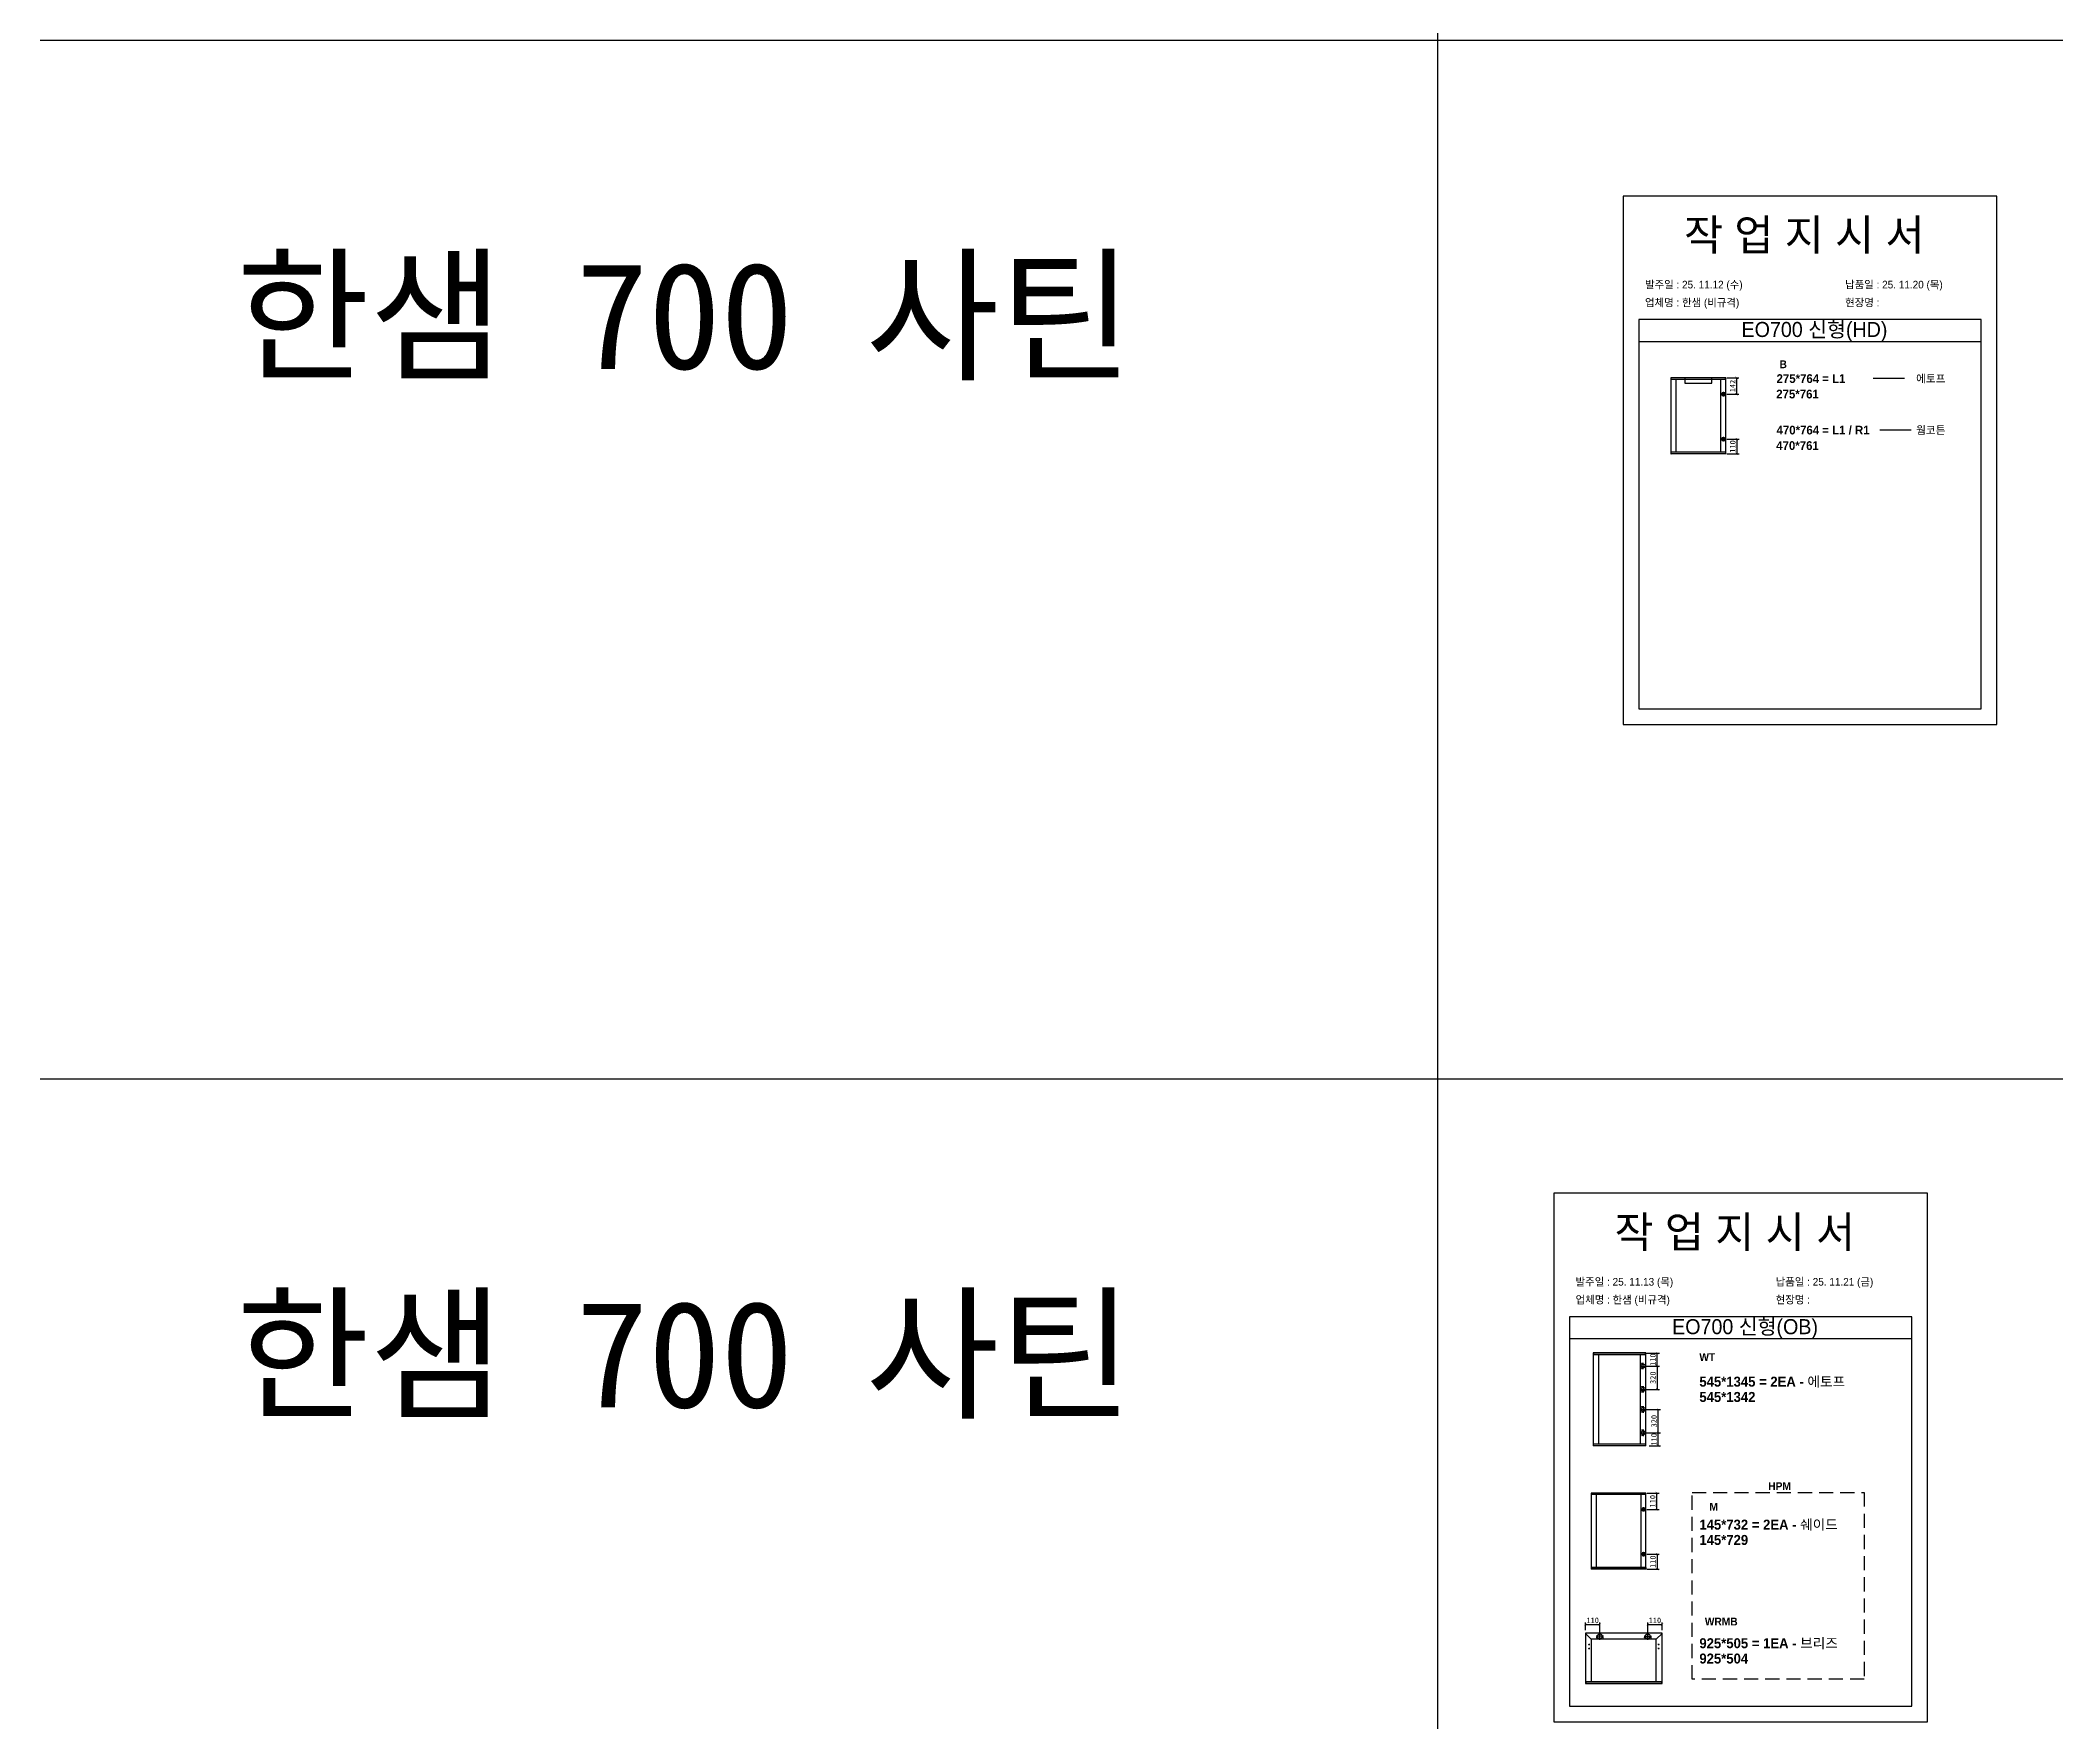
# Model space of a CAD drawing. Header units: millimetres. Extents: x -44117 to 256353, y -2095463 to 65325.
# Drawn here: x 104016 to 113080, y -468051 to -460491 of the extents above; entities that cross this region are included whole.
import ezdxf

# ---------------------------------------------------------------- set-up
doc = ezdxf.new("R2010")
doc.units = ezdxf.units.MM
doc.header["$LTSCALE"] = 10
doc.linetypes.add('HIDDEN', pattern=[9.525, 6.35, -3.175])
doc.layers.add('Layer1', color=7, linetype='Continuous', lineweight=70)
doc.styles.add('MtX_Gulim', font='')
doc.styles.get('MtX_Gulim').set_extended_font_data('Gulim', bold=True)
doc.dimstyles.new('ISO-25', dxfattribs={"dimtxt": 2.5, "dimasz": 2.5, "dimexe": 1, "dimexo": 1, "dimtad": 1, "dimtxsty": 'Standard', "dimblk": 'ARCHTICK', "dimcen": 2.5, "dimadec": 0, "dimazin": 0, "dimtfac": 1, "dimtmove": 0, "dimatfit": 3, "dimfxl": 0, "dimarcsym": 0})

# ---------------------------------------------------------------- blocks, each defined once
blk = doc.blocks.new('_ArchTick')
at = {"color": 0, "linetype": 'ByBlock', "const_width": 0.15}
blk.add_lwpolyline([(-0.5, -0.5), (0.5, 0.5)], dxfattribs=at)
blk = doc.blocks.new('*D3856')
at = {"color": 0, "lineweight": -2}
for p, q in [((111600.7, -462008.2), (111655.3, -462008.2)), ((111645.3, -462081.8), (111645.3, -462008.2)), ((111600.7, -462081.8), (111655.3, -462081.8))]:
    blk.add_line(p, q, dxfattribs=at)
at = {"layer": 'Defpoints', "color": 0}
for p in [(111585.7, -462008.2), (111645.3, -462008.2), (111585.7, -462081.8)]:
    blk.add_point(p, dxfattribs=at)
at = {"color": 0, "lineweight": -2, "xscale": 10, "yscale": 10, "zscale": 10}
for p, rotation in [((111645.3, -462008.2), 90), ((111645.3, -462081.8), 270)]:
    blk.add_blockref('_ArchTick', p, dxfattribs=dict(at, rotation=rotation))
at = {"color": 0, "insert": (111626.6, -462045), "char_height": 25, "attachment_point": 5, "rotation": 90}
blk.add_mtext('142', dxfattribs=at)
blk = doc.blocks.new('*D3857')
at = {"color": 0, "lineweight": -2}
for p, q in [((111600.7, -462283.7), (111656.3, -462283.7)), ((111646.3, -462283.7), (111646.3, -462350.6)), ((111600.7, -462350.6), (111656.3, -462350.6))]:
    blk.add_line(p, q, dxfattribs=at)
at = {"layer": 'Defpoints', "color": 0}
for p in [(111585.7, -462283.7), (111585.7, -462350.6), (111646.3, -462350.6)]:
    blk.add_point(p, dxfattribs=at)
at = {"color": 0, "lineweight": -2, "xscale": 10, "yscale": 10, "zscale": 10}
for p, rotation in [((111646.3, -462283.7), 90), ((111646.3, -462350.6), 270)]:
    blk.add_blockref('_ArchTick', p, dxfattribs=dict(at, rotation=rotation))
at = {"color": 0, "insert": (111627.5, -462317.1), "char_height": 25, "attachment_point": 5, "rotation": 90}
blk.add_mtext('110', dxfattribs=at)
blk = doc.blocks.new('*D3875')
at = {"color": 0, "lineweight": -2}
for p, q in [((111241.7, -467022.9), (111296.3, -467022.9)), ((111286.3, -467096.5), (111286.3, -467022.9)), ((111241.7, -467096.5), (111296.3, -467096.5))]:
    blk.add_line(p, q, dxfattribs=at)
at = {"layer": 'Defpoints', "color": 0}
for p in [(111226.7, -467022.9), (111286.3, -467022.9), (111226.7, -467096.5)]:
    blk.add_point(p, dxfattribs=at)
at = {"color": 0, "lineweight": -2, "xscale": 10, "yscale": 10, "zscale": 10}
for p, rotation in [((111286.3, -467022.9), 90), ((111286.3, -467096.5), 270)]:
    blk.add_blockref('_ArchTick', p, dxfattribs=dict(at, rotation=rotation))
at = {"color": 0, "insert": (111267.5, -467059.7), "char_height": 25, "attachment_point": 5, "rotation": 90}
blk.add_mtext('110', dxfattribs=at)
blk = doc.blocks.new('*D3876')
at = {"color": 0, "lineweight": -2}
for p, q in [((111241.7, -467298.4), (111297.2, -467298.4)), ((111287.2, -467298.4), (111287.2, -467365.3)), ((111241.7, -467365.3), (111297.2, -467365.3))]:
    blk.add_line(p, q, dxfattribs=at)
at = {"layer": 'Defpoints', "color": 0}
for p in [(111226.7, -467298.4), (111226.7, -467365.3), (111287.2, -467365.3)]:
    blk.add_point(p, dxfattribs=at)
at = {"color": 0, "lineweight": -2, "xscale": 10, "yscale": 10, "zscale": 10}
for p, rotation in [((111287.2, -467298.4), 90), ((111287.2, -467365.3), 270)]:
    blk.add_blockref('_ArchTick', p, dxfattribs=dict(at, rotation=rotation))
at = {"color": 0, "insert": (111268.5, -467331.8), "char_height": 25, "attachment_point": 5, "rotation": 90}
blk.add_mtext('110', dxfattribs=at)
blk = doc.blocks.new('*D3877')
at = {"color": 0, "lineweight": -2}
for p, q in [((110965.3, -467639.1), (110965.3, -467604.5)), ((110965.3, -467614.5), (111029.8, -467614.5)), ((111029.8, -467651.9), (111029.8, -467604.5))]:
    blk.add_line(p, q, dxfattribs=at)
at = {"layer": 'Defpoints', "color": 0}
for p in [(111029.8, -467614.5), (110965.3, -467654.1), (111029.8, -467666.9)]:
    blk.add_point(p, dxfattribs=at)
at = {"color": 0, "lineweight": -2, "xscale": 10, "yscale": 10, "zscale": 10, "rotation": 180}
blk.add_blockref('_ArchTick', (110965.3, -467614.5), dxfattribs=at)
at = {"color": 0, "lineweight": -2, "xscale": 10, "yscale": 10, "zscale": 10}
blk.add_blockref('_ArchTick', (111029.8, -467614.5), dxfattribs=at)
at = {"color": 0, "insert": (110997.6, -467595.8), "char_height": 25, "attachment_point": 5}
blk.add_mtext('110', dxfattribs=at)
blk = doc.blocks.new('*D3878')
at = {"color": 0, "lineweight": -2}
for p, q in [((111245.4, -467651.9), (111245.4, -467604.5)), ((111245.4, -467614.5), (111309.9, -467614.5)), ((111309.9, -467639.1), (111309.9, -467604.5))]:
    blk.add_line(p, q, dxfattribs=at)
at = {"layer": 'Defpoints', "color": 0}
for p in [(111309.9, -467614.5), (111245.4, -467666.9), (111309.9, -467654.1)]:
    blk.add_point(p, dxfattribs=at)
at = {"color": 0, "lineweight": -2, "xscale": 10, "yscale": 10, "zscale": 10, "rotation": 180}
blk.add_blockref('_ArchTick', (111245.4, -467614.5), dxfattribs=at)
at = {"color": 0, "lineweight": -2, "xscale": 10, "yscale": 10, "zscale": 10}
blk.add_blockref('_ArchTick', (111309.9, -467614.5), dxfattribs=at)
at = {"color": 0, "insert": (111277.6, -467595.8), "char_height": 25, "attachment_point": 5}
blk.add_mtext('110', dxfattribs=at)
blk = doc.blocks.new('*D3879')
at = {"color": 0, "lineweight": -2}
for p, q in [((111239.7, -466394), (111297.7, -466394)), ((111239.7, -466451.8), (111297.7, -466451.8)), ((111287.7, -466451.8), (111287.7, -466394))]:
    blk.add_line(p, q, dxfattribs=at)
at = {"layer": 'Defpoints', "color": 0}
for p in [(111224.7, -466394), (111224.7, -466451.8), (111287.7, -466394)]:
    blk.add_point(p, dxfattribs=at)
at = {"color": 0, "lineweight": -2, "xscale": 10, "yscale": 10, "zscale": 10}
for p, rotation in [((111287.7, -466394), 90), ((111287.7, -466451.8), 270)]:
    blk.add_blockref('_ArchTick', p, dxfattribs=dict(at, rotation=rotation))
at = {"color": 0, "insert": (111268.9, -466422.9), "char_height": 25, "attachment_point": 5, "rotation": 90}
blk.add_mtext('110', dxfattribs=at)
blk = doc.blocks.new('*D3880')
at = {"color": 0, "lineweight": -2}
for p, q in [((111239.7, -466752.4), (111302.2, -466752.4)), ((111251.4, -466810.9), (111302.2, -466810.9)), ((111292.2, -466810.9), (111292.2, -466752.4))]:
    blk.add_line(p, q, dxfattribs=at)
at = {"layer": 'Defpoints', "color": 0}
for p in [(111224.7, -466752.4), (111236.4, -466810.9), (111292.2, -466752.4)]:
    blk.add_point(p, dxfattribs=at)
at = {"color": 0, "lineweight": -2, "xscale": 10, "yscale": 10, "zscale": 10}
for p, rotation in [((111292.2, -466752.4), 90), ((111292.2, -466810.9), 270)]:
    blk.add_blockref('_ArchTick', p, dxfattribs=dict(at, rotation=rotation))
at = {"color": 0, "insert": (111273.5, -466781.7), "char_height": 25, "attachment_point": 5, "rotation": 90}
blk.add_mtext('110', dxfattribs=at)
blk = doc.blocks.new('*D3881')
at = {"color": 0, "lineweight": -2}
for p, q in [((111239.7, -466647.2), (111302.2, -466647.2)), ((111292.2, -466752.4), (111292.2, -466647.2)), ((111239.7, -466752.4), (111302.2, -466752.4))]:
    blk.add_line(p, q, dxfattribs=at)
at = {"layer": 'Defpoints', "color": 0}
for p in [(111224.7, -466647.2), (111292.2, -466647.2), (111224.7, -466752.4)]:
    blk.add_point(p, dxfattribs=at)
at = {"color": 0, "lineweight": -2, "xscale": 10, "yscale": 10, "zscale": 10}
for p, rotation in [((111292.2, -466647.2), 90), ((111292.2, -466752.4), 270)]:
    blk.add_blockref('_ArchTick', p, dxfattribs=dict(at, rotation=rotation))
at = {"color": 0, "insert": (111273.5, -466699.8), "char_height": 25, "attachment_point": 5, "rotation": 90}
blk.add_mtext('320', dxfattribs=at)
blk = doc.blocks.new('*D3882')
at = {"color": 0, "lineweight": -2}
for p, q in [((111239.7, -466451.8), (111297.7, -466451.8)), ((111287.7, -466451.8), (111287.7, -466557)), ((111239.7, -466557), (111297.7, -466557))]:
    blk.add_line(p, q, dxfattribs=at)
at = {"layer": 'Defpoints', "color": 0}
for p in [(111224.7, -466451.8), (111224.7, -466557), (111287.7, -466557)]:
    blk.add_point(p, dxfattribs=at)
at = {"color": 0, "lineweight": -2, "xscale": 10, "yscale": 10, "zscale": 10}
for p, rotation in [((111287.7, -466451.8), 90), ((111287.7, -466557), 270)]:
    blk.add_blockref('_ArchTick', p, dxfattribs=dict(at, rotation=rotation))
at = {"color": 0, "insert": (111268.9, -466504.4), "char_height": 25, "attachment_point": 5, "rotation": 90}
blk.add_mtext('320', dxfattribs=at)

msp = doc.modelspace()

# ---------------------------------------------------------------- linework, layer by layer
at = {"color": 1}
for p, q in [((104015.69829, -460490.66193), (196284.84516, -460490.66193)), ((104015.69829, -460490.66193), (196284.84516, -460490.66193)), ((104015.69829, -465160.88785), (196284.84516, -465160.88785)), ((104015.69829, -465160.88785), (196284.84516, -465160.88785))]:
    msp.add_line(p, q, dxfattribs=at)
for p, q in [((112745.43011, -461746.27829), (111205.43011, -461746.27829)), ((112745.43011, -461846.27829), (111205.43011, -461846.27829)), ((111349.8505, -462008.43511), (111349.8505, -462350.322)), ((111596.35114, -462008.87784), (111349.8505, -462008.87784)), ((111596.10518, -462008.18915), (111350.09646, -462008.18915)), ((111595.12133, -462015.56801), (111595.12133, -462008.18915)), ((111596.35114, -462350.322), (111596.35114, -462008.43511)), ((112259.91181, -462010.09748), (112400.73633, -462010.09748)), ((111596.35114, -462015.56801), (111349.8505, -462015.56801)), ((111371.7411, -462015.07608), (111371.7411, -462343.18912)), ((111574.21458, -462343.18912), (111574.21458, -462015.56801)), ((112288.86446, -462241.71869), (112429.68899, -462241.71869)), ((111596.35114, -462343.18912), (111349.8505, -462343.18912)), ((111596.35114, -462349.87928), (111349.8505, -462349.87928)), ((111596.10518, -462350.56797), (111350.09646, -462350.56797)), ((111351.08031, -462350.56797), (111351.08031, -462343.18912)), ((111595.12133, -462343.18912), (111595.12133, -462350.56797)), ((112433.11537, -466230.35531), (110893.11537, -466230.35531)), ((112433.11537, -466330.35531), (110893.11537, -466330.35531)), ((110999.45968, -466393.5201), (110999.45968, -466810.72796)), ((111236.45325, -466393.99941), (110999.45968, -466393.99941)), ((111236.45325, -466401.24236), (110999.45968, -466401.24236)), ((111236.18697, -466393.25382), (110999.72597, -466393.25382)), ((111000.79111, -466393.25382), (111000.79111, -466401.24236)), ((111023.15904, -466400.70979), (111023.15904, -466803.00571)), ((111210.21213, -466451.8365), (111239.26131, -466451.8365)), ((111212.48761, -466803.00571), (111212.48761, -466401.24236)), ((111222.07387, -466439.85367), (111217.81331, -466439.85367)), ((111219.94359, -466437.72339), (111219.94359, -466441.98395)), ((111224.73672, -466466.36109), (111224.73672, -466437.31191)), ((111235.12183, -466401.24236), (111235.12183, -466393.25382)), ((111236.45325, -466810.72796), (111236.45325, -466393.5201)), ((111222.07387, -466463.81932), (111217.81331, -466463.81932)), ((111219.94359, -466461.68904), (111219.94359, -466465.94959)), ((111219.94359, -466542.90593), (111219.94359, -466547.16649)), ((111224.73672, -466542.49445), (111224.73672, -466571.54363)), ((111210.21213, -466557.01904), (111239.26131, -466557.01904)), ((111222.07387, -466545.03621), (111217.81331, -466545.03621)), ((111222.07387, -466569.00185), (111217.81331, -466569.00185)), ((111222.07387, -466635.24621), (111217.81331, -466635.24621)), ((111219.94359, -466566.87157), (111219.94359, -466571.13213)), ((111219.94359, -466633.11593), (111219.94359, -466637.37649)), ((111224.73672, -466632.70445), (111224.73672, -466661.75362)), ((111210.21213, -466647.22904), (111239.26131, -466647.22904)), ((111222.07387, -466659.21185), (111217.81331, -466659.21185)), ((111219.94359, -466657.08157), (111219.94359, -466661.34213)), ((111236.45325, -466803.00571), (110999.45968, -466803.00571)), ((111236.45325, -466810.24866), (110999.45968, -466810.24866)), ((111236.18697, -466810.99426), (110999.72597, -466810.99426)), ((111000.79111, -466810.99426), (111000.79111, -466803.00571)), ((111210.21213, -466752.41157), (111239.26131, -466752.41157)), ((111222.07387, -466740.42873), (111217.81331, -466740.42873)), ((111222.07387, -466764.39438), (111217.81331, -466764.39438)), ((111219.94359, -466738.29845), (111219.94359, -466742.55901)), ((111219.94359, -466762.2641), (111219.94359, -466766.52466)), ((111224.73672, -466737.88698), (111224.73672, -466766.93615)), ((111235.12183, -466803.00571), (111235.12183, -466810.99426)), ((110990.7949, -467023.13071), (110990.7949, -467365.0176)), ((111237.29554, -467023.57344), (110990.7949, -467023.57344)), ((111237.29554, -467030.2636), (110990.7949, -467030.2636)), ((111237.04958, -467022.88475), (110991.04086, -467022.88475)), ((111012.6855, -467029.77168), (111012.6855, -467357.88471)), ((111215.15898, -467357.88471), (111215.15898, -467030.2636)), ((111236.06573, -467030.2636), (111236.06573, -467022.88475)), ((111237.29554, -467365.0176), (111237.29554, -467023.13071)), ((111237.29554, -467357.88471), (110990.7949, -467357.88471)), ((110992.02471, -467365.26357), (110992.02471, -467357.88471)), ((111236.06573, -467357.88471), (111236.06573, -467365.26357)), ((111237.29554, -467364.57487), (110990.7949, -467364.57487)), ((111237.04958, -467365.26357), (110991.04086, -467365.26357)), ((110965.00292, -467654.12868), (110965.00292, -467878.46901)), ((110991.34367, -467680.46944), (110965.08961, -467653.91941)), ((111309.88876, -467653.83272), (110965.29889, -467653.83272)), ((110978.32128, -467703.55459), (110984.24055, -467703.55459)), ((110978.32128, -467722.49625), (110984.24055, -467722.49625)), ((110981.28092, -467700.59495), (110981.28092, -467706.51422)), ((110981.28092, -467719.53662), (110981.28092, -467725.45589)), ((110991.34367, -467680.46944), (110991.34367, -467870.478)), ((111283.84397, -467680.46944), (110991.34367, -467680.46944)), ((111045.96235, -467666.85511), (111013.67552, -467666.85511)), ((111018.86828, -467672.77438), (111014.13287, -467672.77438)), ((111016.50058, -467670.40668), (111016.50058, -467675.14209)), ((111029.81893, -467682.99853), (111029.81893, -467650.7117)), ((111045.505, -467672.77438), (111040.76958, -467672.77438)), ((111043.13729, -467670.40668), (111043.13729, -467675.14209)), ((111229.2253, -467666.85511), (111261.51213, -467666.85511)), ((111234.41807, -467672.77438), (111229.68266, -467672.77438)), ((111232.05037, -467670.40668), (111232.05037, -467675.14209)), ((111245.36872, -467682.99853), (111245.36872, -467650.7117)), ((111261.05479, -467672.77438), (111256.31937, -467672.77438)), ((111258.68708, -467670.40668), (111258.68708, -467675.14209)), ((111283.84397, -467680.46944), (111310.09804, -467653.91941)), ((111283.84397, -467869.88607), (111283.84397, -467680.46944)), ((111296.86637, -467703.55459), (111290.9471, -467703.55459)), ((111296.86637, -467722.49625), (111290.9471, -467722.49625)), ((111293.90673, -467700.59495), (111293.90673, -467706.51422)), ((111293.90673, -467719.53662), (111293.90673, -467725.45589)), ((111310.18472, -467878.46901), (111310.18472, -467654.12868)), ((110965.00292, -467869.88607), (111310.18472, -467869.88607)), ((110965.00292, -467877.93628), (111309.88876, -467877.93628)), ((110965.29889, -467878.76498), (111309.88876, -467878.76498)), ((110966.48274, -467869.88607), (110966.48274, -467878.76498)), ((111308.7049, -467878.76498), (111308.7049, -467869.88607))]:
    msp.add_line(p, q)
for p in [(110300.49669, 21924.9366), (110300.49669, 14161.07811), (110300.49669, 18584.38997), (110300.49669, 10820.53148), (110300.49669, 18627.87121), (110300.49669, 10864.01272), (110300.49669, 15287.32457), (110300.49669, 7523.46608), (110300.49669, 3746.75115), (110300.49669, 21924.9366), (110300.49669, 14161.07811), (110300.49669, 18584.38997), (110300.49669, 10820.53148), (110300.49669, 18627.87121), (110300.49669, 10864.01272), (110300.49669, 15287.32457), (110300.49669, 7523.46608), (110300.49669, 3746.75115), (110300.49669, 21924.9366), (110300.49669, 14161.07811), (110300.49669, 18584.38997), (110300.49669, 10820.53148), (110300.49669, 18627.87121), (110300.49669, 10864.01272), (110300.49669, 15287.32457), (110300.49669, 7523.46608), (110300.49669, 3746.75115), (110300.49669, 21924.9366), (110300.49669, 14161.07811), (110300.49669, 18584.38997), (110300.49669, 10820.53148), (110300.49669, 18627.87121), (110300.49669, 10864.01272), (110300.49669, 15287.32457), (110300.49669, 7523.46608), (110300.49669, 3746.75115), (110300.49669, 21924.9366), (110300.49669, 14161.07811), (110300.49669, 18584.38997), (110300.49669, 10820.53148), (110300.49669, 18627.87121), (110300.49669, 10864.01272), (110300.49669, 15287.32457), (110300.49669, 7523.46608), (110300.49669, 3746.75115), (110300.49669, 21924.9366), (110300.49669, 14161.07811), (110300.49669, 18584.38997), (110300.49669, 10820.53148), (110300.49669, 18627.87121), (110300.49669, 10864.01272), (110300.49669, 15287.32457), (110300.49669, 7523.46608), (110300.49669, 3746.75115), (110300.49669, 21924.9366), (110300.49669, 14161.07811), (110300.49669, 18584.38997), (110300.49669, 10820.53148), (110300.49669, 18627.87121), (110300.49669, 10864.01272), (110300.49669, 15287.32457), (110300.49669, 7523.46608), (110300.49669, 3746.75115), (110300.49669, 21924.9366), (110300.49669, 14161.07811), (110300.49669, 18584.38997), (110300.49669, 10820.53148), (110300.49669, 18627.87121), (110300.49669, 10864.01272), (110300.49669, 15287.32457), (110300.49669, 7523.46608), (110300.49669, 3746.75115), (110300.49669, 21924.9366), (110300.49669, 14161.07811), (110300.49669, 18584.38997), (110300.49669, 10820.53148), (110300.49669, 18627.87121), (110300.49669, 10864.01272), (110300.49669, 15287.32457), (110300.49669, 7523.46608), (110300.49669, 3746.75115), (110300.49669, 21924.9366), (110300.49669, 14161.07811), (110300.49669, 18584.38997), (110300.49669, 10820.53148), (110300.49669, 18627.87121), (110300.49669, 10864.01272), (110300.49669, 15287.32457), (110300.49669, 7523.46608), (110300.49669, 3746.75115), (110300.49669, 12702.87182), (110300.49669, 4939.01333), (110300.49669, 9362.32519), (110300.49669, 1598.4667), (110300.49669, 9405.80642), (110300.49669, 1641.94794), (110300.49669, 6065.25979), (110300.49669, -1698.5987), (110300.49669, -5475.31363), (110300.49669, 12702.87182), (110300.49669, 4939.01333), (110300.49669, 9362.32519), (110300.49669, 1598.4667), (110300.49669, 9405.80642), (110300.49669, 1641.94794), (110300.49669, 6065.25979), (110300.49669, -1698.5987), (110300.49669, -5475.31363), (110300.49669, 12702.87182), (110300.49669, 4939.01333), (110300.49669, 9362.32519), (110300.49669, 1598.4667), (110300.49669, 9405.80642), (110300.49669, 1641.94794), (110300.49669, 6065.25979), (110300.49669, -1698.5987), (110300.49669, -5475.31363), (110300.49669, 12702.87182), (110300.49669, 4939.01333), (110300.49669, 9362.32519), (110300.49669, 1598.4667), (110300.49669, 9405.80642), (110300.49669, 1641.94794), (110300.49669, 6065.25979), (110300.49669, -1698.5987), (110300.49669, -5475.31363), (110300.49669, 12702.87182), (110300.49669, 4939.01333), (110300.49669, 9362.32519), (110300.49669, 1598.4667), (110300.49669, 9405.80642), (110300.49669, 1641.94794), (110300.49669, 6065.25979), (110300.49669, -1698.5987), (110300.49669, -5475.31363)]:
    msp.add_xline(p, (0, 1), dxfattribs=at)
for points in [[(111135.43011, -463567.10857), (112815.43011, -463567.10857), (112815.43011, -461191.10857), (111135.43011, -461191.10857)], [(111411.77359, -462032.26912), (111532.95884, -462032.26912), (111532.95884, -462008.87784), (111411.77359, -462008.87784)], [(110823.11537, -468051.18559), (112503.11537, -468051.18559), (112503.11537, -465675.18559), (110823.11537, -465675.18559)]]:
    msp.add_lwpolyline(points, close=True)
for points in [[(111205.43011, -461746.27829), (111205.43011, -463497.10857), (112745.43011, -463497.10857), (112745.43011, -461746.27829)], [(110893.11537, -466230.35531), (110893.11537, -467981.18559), (112433.11537, -467981.18559), (112433.11537, -466230.35531)]]:
    msp.add_lwpolyline(points)
at = {"color": 1, "linetype": 'HIDDEN'}
msp.add_lwpolyline([(111444.42938, -467020.70172), (112218.54029, -467020.70172), (112218.54029, -467860.182), (111444.42938, -467860.182)], close=True, dxfattribs=at)
for centre, radius in [((111224.73672, -466451.8365), 9.31997), ((111219.94359, -466439.85367), 0.85211), ((111219.94359, -466463.81932), 0.85211), ((111219.94359, -466545.03621), 0.85211), ((111224.73672, -466557.01904), 9.31997), ((111219.94359, -466569.00185), 0.85211), ((111219.94359, -466635.24621), 0.85211), ((111224.73672, -466647.22904), 9.31997), ((111219.94359, -466659.21185), 0.85211), ((111224.73672, -466752.41157), 9.31997), ((111219.94359, -466740.42873), 0.85211), ((111219.94359, -466764.39438), 0.85211), ((110981.28092, -467703.55459), 0.88789), ((110981.28092, -467722.49625), 0.88789), ((111016.50058, -467672.77438), 0.94708), ((111029.81893, -467666.85511), 10.35872), ((111043.13729, -467672.77438), 0.94708), ((111232.05037, -467672.77438), 0.94708), ((111245.36872, -467666.85511), 10.35872), ((111258.68708, -467672.77438), 0.94708), ((111293.90673, -467703.55459), 0.88789), ((111293.90673, -467722.49625), 0.88789)]:
    msp.add_circle(centre, radius)
for centre, radius, start, end in [((111596.10518, -462008.43511), 0.24596, 0, 90), ((111350.09646, -462350.32201), 0.24596, 180, 270), ((111596.10518, -462350.32201), 0.24596, 270, 0), ((110999.72597, -466393.5201), 0.26628, 90, 180), ((111236.18697, -466393.5201), 0.26628, 0, 90), ((110999.72597, -466810.72797), 0.26628, 180, 270), ((111236.18697, -466810.72797), 0.26628, 270, 0), ((111237.04958, -467023.13071), 0.24596, 0, 90), ((110991.04086, -467365.01761), 0.24596, 180, 270), ((111237.04958, -467365.01761), 0.24596, 270, 0), ((110965.29889, -467654.12868), 0.29596, 90, 180), ((111309.88876, -467654.12868), 0.29596, 0, 90), ((110965.29889, -467878.46901), 0.29596, 180, 270), ((111309.88876, -467878.46901), 0.29596, 270, 0)]:
    msp.add_arc(centre, radius, start, end)
at = {"layer": 'Layer1'}
for p, q in [((111585.71316, -462072.74043), (111585.71316, -462090.87083)), ((111585.71316, -462292.74879), (111585.71316, -462274.61839)), ((111226.65755, -467087.43603), (111226.65755, -467105.56643)), ((111226.65755, -467307.44439), (111226.65755, -467289.31399))]:
    msp.add_line(p, q, dxfattribs=at)
for points in [[(111594.77836, -462081.80563), (111576.64796, -462081.80563)], [(111594.77836, -462283.68359), (111576.64796, -462283.68359)], [(111235.72276, -467096.50123), (111217.59235, -467096.50123)], [(111235.72276, -467298.37919), (111217.59235, -467298.37919)]]:
    msp.add_lwpolyline(points, close=True, dxfattribs=at)
for centre in [(111585.71316, -462081.80563), (111585.71316, -462283.68359), (111226.65755, -467096.50123), (111226.65755, -467298.37919)]:
    msp.add_circle(centre, 6.04347, dxfattribs=at)

# ---------------------------------------------------------------- texts
at = {"linetype": 'Continuous', "style": 'MtX_Gulim'}
for s, height, p in [('275*764 = L1', 39.2712622, (111824.64762, -462031.35722)), ('B', 35.04934, (111838.08683, -461965.01183)), ('에토프', 35.049344, (112452.39361, -462029.77517)), ('470*764 = L1 / R1', 39.2712622, (111824.64762, -462262.97843)), ('웜코튼', 35.049344, (112452.39361, -462261.39639)), ('WT', 35.049344, (111477.39781, -466429.30223)), ('HPM', 35.049344, (111787.45584, -467009.68501)), ('M', 35.04934, (111522.96795, -467102.57832)), ('WRMB', 35.049344, (111502.05313, -467618.37807))]:
    msp.add_text(s, height=height, dxfattribs=at).set_placement(p)
at = {"color": 242, "linetype": 'Continuous', "true_color": 0xcd2027, "style": 'MtX_Gulim'}
for s, p in [('275*761', (111823.1857, -462100.95698)), ('470*761', (111823.1857, -462332.57819))]:
    msp.add_text(s, height=39.271262, dxfattribs=at).set_placement(p)
at = {"attachment_point": 1}
for s, width, gutter_width, heights, insert, char_height in [('{\\fGulim|b0|i0|c129|p50;작 업 지 시 서}', 3307.3198183, 12.5, [-155.84554], (111408.23672, -461295.27108), 140), ('{\\f굴림|b0|i0|c129|p50;한샘} 700 {\\f굴림|b0|i0|c129|p50;사틴}', 5072.1082947, 2395.6482, [-533.35869], (104895.62473, -461488.8693), 479.1296392), ('{\\fGulim|b0|i0|c129|p50;업체명 : 한샘 (비규격)}', 3307.3198183, 12.5, [36.11279], (111233.02736, -461652.64768), 34.3), ('\\pt11;{\\fGulim|b0|i0|c129|p50;발주일 : 25. 11.12 (수)}', 3307.3198183, 12.5, [34.50412], (111233.02736, -461571.9915), 34.3), ('{\\fGulim|b0|i0|c129|p50;현장명 : }', 3307.3198183, 12.5, [-38.2735], (112133.00534, -461652.64768), 34.3), ('{\\fGulim|b0|i0|c129|p50;납품일 : 25. 11.20 (목)}', 3307.3198183, 12.5, [35.09023], (112133.00534, -461571.9915), 34.3), ('{\\fGulim|b0|i0|c129|p50;EO700 신형(HD)}', 1597.0710432, 6.03612, [-85.06834], (111667.14104, -461757.06819), 67.6045736), ('{\\fGulim|b0|i0|c129|p50;작 업 지 시 서}', 3307.3198183, 12.5, [-155.84554], (111095.92198, -465779.3481), 140), ('\\pt11;{\\fGulim|b0|i0|c129|p50;발주일 : 25. 11.13 (목)}', 3307.3198183, 12.5, [34.50412], (110920.71262, -466056.06852), 34.3), ('{\\fGulim|b0|i0|c129|p50;납품일 : 25. 11.21 (금)}', 3307.3198183, 12.5, [35.09023], (111820.6906, -466056.06852), 34.3), ('{\\f굴림|b0|i0|c129|p50;한샘} 700 {\\f굴림|b0|i0|c129|p50;사틴}', 5072.1082947, 2395.6482, [-533.35869], (104895.62473, -466159.09521), 479.1296392), ('{\\fGulim|b0|i0|c129|p50;업체명 : 한샘 (비규격)}', 3307.3198183, 12.5, [36.11279], (110920.71262, -466136.7247), 34.3), ('{\\fGulim|b0|i0|c129|p50;현장명 : }', 3307.3198183, 12.5, [-38.2735], (111820.6906, -466136.7247), 34.3), ('{\\fGulim|b0|i0|c129|p50;EO700 신형(OB)}', 1597.0710432, 6.03612, [-85.06834], (111354.82629, -466241.14521), 67.6045736), ('{\\f굴림|b1|i0|c129|p50;545*1345 = 2EA - 에토프}', 13607.1496112, 175, [-50.05952], (111477.54413, -466499.68207), 45), ('{\\f굴림|b1|i0|c129|p50;\\C1;545*1342}', 13607.1496112, 175, [-46.25], (111477.54413, -466568.49193), 45), ('{\\f굴림|b1|i0|c129|p50;145*732 = 2EA - 쉐이드}', 13607.1496112, 175, [-50], (111477.54413, -467142.62419), 45), ('{\\f굴림|b1|i0|c129|p50;\\C1;145*729}', 13607.1496112, 175, [-46.25], (111477.54413, -467211.43405), 45), ('{\\f굴림|b1|i0|c129|p50;925*505 = 1EA - 브리즈}', 13607.1496112, 175, [-50], (111477.54413, -467675.90059), 45), ('{\\f굴림|b1|i0|c129|p50;\\C1;925*504}', 13607.1496112, 175, [-46.19048], (111477.54413, -467744.71045), 45)]:
    msp.add_mtext_dynamic_manual_height_columns(s, width=width, gutter_width=gutter_width, heights=heights, dxfattribs=dict(at, insert=insert, char_height=char_height))

# ---------------------------------------------------------------- dimensions: what is measured, and where the dimension line sits
for base, p1, p2, text, picture, middle in [((111645.32693, -462008.18915), (111585.71316, -462081.80563), (111585.71316, -462008.18915), '142', '*D3856', (111626.57693, -462044.99739)), ((111646.28041, -462350.56797), (111585.71316, -462283.68359), (111585.71316, -462350.56797), '110', '*D3857', (111627.53041, -462317.12578)), ((111287.66185, -466557.01904), (111224.73672, -466451.8365), (111224.73672, -466557.01904), '320', '*D3882', (111268.91185, -466504.42777)), ((111292.23331, -466647.22904), (111224.73672, -466752.41157), (111224.73672, -466647.22904), '320', '*D3881', (111273.48331, -466699.8203)), ((111292.23331, -466752.41157), (111236.37526, -466810.91626), (111224.73672, -466752.41157), '110', '*D3880', (111273.48331, -466781.66391)), ((111286.27133, -467022.88475), (111226.65755, -467096.50123), (111226.65755, -467022.88475), '110', '*D3875', (111267.52133, -467059.69299)), ((111287.2248, -467365.26357), (111226.65755, -467298.37919), (111226.65755, -467365.26357), '110', '*D3876', (111268.4748, -467331.82138))]:
    dim = msp.add_linear_dim(base=base, p1=p1, p2=p2, angle=90, text=text, dimstyle='ISO-25', override={"dimscale": 10, "dimasz": 1, "dimexo": 1.5, "dimtxsty": 'Standard'})
    dim.commit()
    dim.dimension.update_dxf_attribs({"geometry": picture, "text_midpoint": middle})
dim = msp.add_linear_dim(base=(111287.66185, -466393.99941), p1=(111224.73672, -466451.8365), p2=(111224.73672, -466393.99941), angle=90, text='110', dimstyle='ISO-25', override={"dimscale": 10, "dimasz": 1, "dimexo": 1.5, "dimtxsty": 'Standard'})
dim.commit()
dim.dimension.update_dxf_attribs({"geometry": '*D3879', "text_midpoint": (111287.66185, -466422.91796), "dimtype": 160})
for base, p1, p2, picture, middle in [((111029.81894, -467614.54829), (110965.29889, -467654.12868), (111029.81894, -467666.85511), '*D3877', (110997.55891, -467595.79829)), ((111309.88876, -467614.54829), (111245.36872, -467666.85511), (111309.88876, -467654.12868), '*D3878', (111277.62874, -467595.79829))]:
    dim = msp.add_linear_dim(base=base, p1=p1, p2=p2, text='110', dimstyle='ISO-25', override={"dimscale": 10, "dimasz": 1, "dimexo": 1.5, "dimtxsty": 'Standard'})
    dim.commit()
    dim.dimension.update_dxf_attribs({"geometry": picture, "text_midpoint": middle})

doc.saveas('drawing.dxf')
